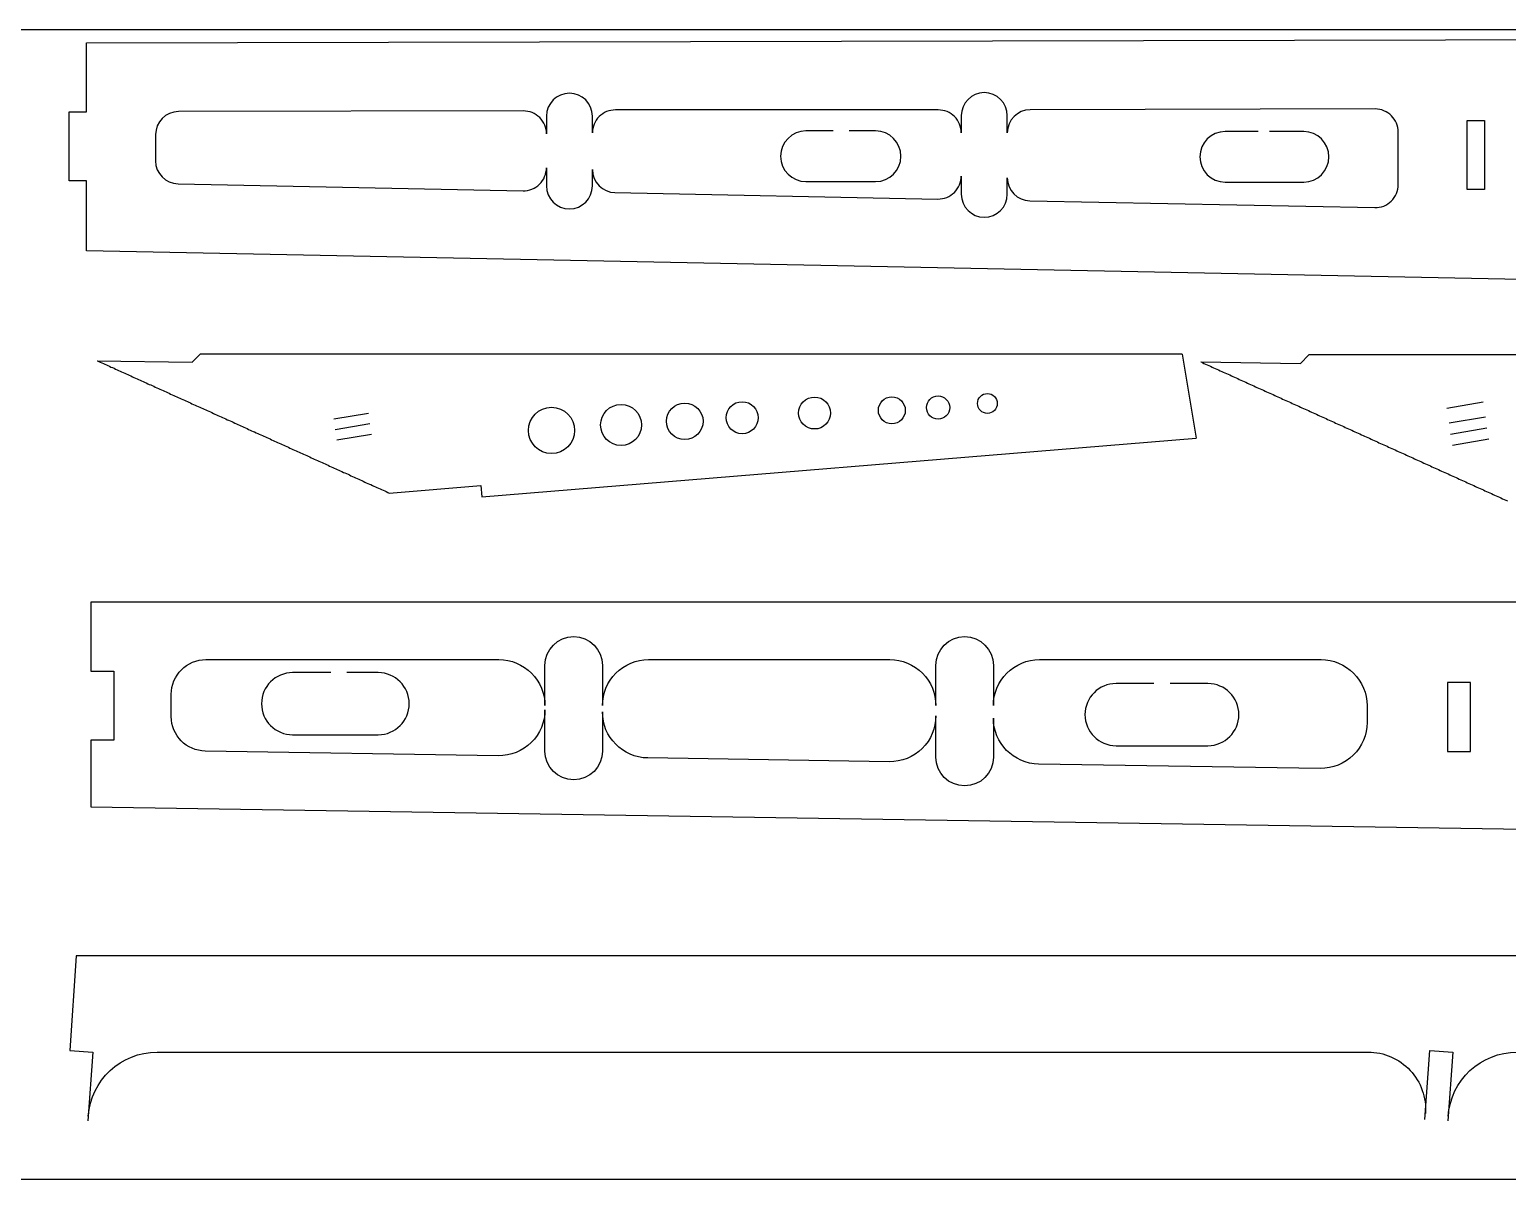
# Model space of a CAD drawing. Header units: millimetres. Extents: x 101 to 1723, y 193 to 880.
# Drawn here: x 290 to 418.6, y 332.3 to 432.3 of the extents above; entities that cross this region are included whole.
import ezdxf

# ---------------------------------------------------------------- set-up
doc = ezdxf.new("R2010")
doc.units = ezdxf.units.MM
doc.layers.add('2mm轻木', color=3, linetype='Continuous')

msp = doc.modelspace()

# ---------------------------------------------------------------- linework, layer by layer
msp.add_lwpolyline([(1101.18, 432.28), (1100.7, 332.28), (100.7, 332.28), (100.7, 432.28), (1100.7, 432.28)])
at = {"layer": '2mm轻木'}
for p, q in [((304.18, 403.36), (304.86, 404.06)), ((390.27, 404.06), (304.86, 404.06)), ((400.58, 403.25), (401.29, 403.98)), ((490.97, 403.98), (401.29, 403.98)), ((295.92, 403.47), (304.18, 403.36)), ((391.9, 403.37), (400.58, 403.25)), ((413.29, 399.36), (416.45, 399.89)), ((316.49, 398.43), (319.5, 398.93)), ((413.5, 398.07), (416.67, 398.6)), ((316.61, 397.5), (319.62, 398.01)), ((413.63, 397.1), (416.79, 397.63)), ((316.76, 396.59), (319.77, 397.09)), ((329.37, 391.63), (391.49, 396.75)), ((413.79, 396.14), (416.95, 396.67)), ((321.32, 391.97), (329.29, 392.63)), ((329.29, 392.63), (329.37, 391.63))]:
    msp.add_line(p, q, dxfattribs=at)
at = {"layer": '2mm轻木', "extrusion": (0.794098, 0.133268, -0.592999)}
msp.add_line((390.27, 404.06), (391.49, 396.75), dxfattribs=at)
at = {"layer": '2mm轻木'}
for points in [[(820.36, 402.55), (294.99, 413.02), (294.99, 419.12), (293.49, 419.12), (293.49, 425.12), (294.99, 425.12), (294.99, 431.12), (820.36, 432.28)], [(415.07, 424.38), (416.57, 424.38), (416.57, 418.38), (415.07, 418.38)], [(295.36, 382.48), (295.36, 376.48), (297.36, 376.48), (297.36, 370.48), (295.36, 370.48), (295.36, 364.68), (820.36, 356.51), (820.36, 366.48), (818.36, 366.48), (818.36, 372.48), (820.36, 372.48), (820.36, 382.48)], [(415.36, 375.48), (413.36, 375.48), (413.36, 369.48), (415.36, 369.48)]]:
    msp.add_lwpolyline(points, close=True, dxfattribs=at)
for points in [[(300.99, 420.86, 0.40839), (302.95, 418.86), (332.95, 418.26, 0.420061), (334.99, 420.26), (334.99, 418.68, 1), (338.99, 418.68), (338.99, 420.1, 0.40839), (340.95, 418.1), (369.03, 417.54, 0.420061), (371.07, 419.54), (371.07, 417.96, 1), (375.07, 417.96), (375.07, 419.38, 0.40839), (377.03, 417.38), (407.03, 416.79, 0.420061), (409.07, 418.79), (409.07, 423.37, 0.41486), (407.07, 425.37), (377.07, 425.3, 0.413568), (375.07, 423.3), (375.07, 424.79, 1), (371.07, 424.79), (371.07, 423.29, 0.414214), (369.07, 425.29), (340.99, 425.29, 0.414214), (338.99, 423.29), (338.99, 424.74, 1), (334.99, 424.74), (334.99, 423.2, 0.41486), (332.98, 425.2), (302.98, 425.14, 0.413568), (300.99, 423.14)], [(305.32, 369.53, -0.409664), (302.36, 372.53), (302.36, 374.48, -0.414214), (305.36, 377.48), (330.86, 377.48, -0.414214), (334.86, 373.48), (334.86, 376.98, -1), (339.86, 376.98), (339.86, 373.48, -0.414214), (343.86, 377.48), (364.86, 377.48, -0.414214), (368.86, 373.48), (368.86, 376.98, -1), (373.86, 376.98), (373.86, 373.48, -0.414214), (377.86, 377.48), (402.36, 377.48, -0.414214), (406.36, 373.48), (406.36, 372.02, -0.418778), (402.3, 368.02), (377.8, 368.4, -0.409664), (373.86, 372.4), (373.86, 369, -1), (368.86, 369), (368.86, 372.6, -0.418778), (364.8, 368.6), (343.8, 368.93, -0.409664), (339.86, 372.93), (339.86, 369.53, -1), (334.86, 369.53), (334.86, 373.13, -0.418778), (330.8, 369.13)]]:
    msp.add_lwpolyline(points, format="xyb", close=True, dxfattribs=at)
for points in [[(359.94, 423.46), (357.56, 423.46, 1), (357.56, 419.06), (363.62, 419.06, 1), (363.62, 423.46), (361.32, 423.46)], [(396.88, 423.41), (394.02, 423.41, 1), (394.02, 419.01), (400.85, 419.01, 1), (400.85, 423.41), (397.88, 423.41)], [(316.24, 376.35), (312.91, 376.35, 1), (312.91, 370.95), (320.36, 370.95, 1), (320.36, 376.35), (317.64, 376.35)], [(387.81, 375.4), (384.53, 375.4, 1), (384.53, 370), (392.52, 370, 1), (392.52, 375.4), (389.23, 375.4)], [(295.14, 337.77, -0.394089), (301.13, 343.35), (406.45, 343.35, -0.434629), (411.44, 338.01)], [(413.42, 337.77, -0.394089), (419.41, 343.35), (536.76, 343.35)]]:
    msp.add_lwpolyline(points, format="xyb", dxfattribs=at)
for points in [[(819.78, 343.35), (820.36, 351.73), (294.1, 351.73), (293.53, 343.49), (295.53, 343.35), (295.11, 337.37)], [(411.4, 337.5), (411.82, 343.49), (413.81, 343.35), (413.4, 337.37)]]:
    msp.add_lwpolyline(points, dxfattribs=at)
for points in [[(295.92, 403.47, 0), (296.05, 403.42, 0), (296.18, 403.36, 0), (296.32, 403.3, 0), (296.45, 403.24, 0), (296.58, 403.17, 0), (296.72, 403.11, 0), (296.85, 403.05, 0), (296.98, 402.99, 0), (297.11, 402.93, 0), (297.25, 402.88, 0), (297.38, 402.82, 0), (297.51, 402.75, 0), (297.65, 402.69, 0), (297.78, 402.63, 0), (297.91, 402.57, 0), (298.04, 402.51, 0), (298.18, 402.45, 0), (298.31, 402.4, 0), (298.44, 402.33, 0), (298.58, 402.27, 0), (298.71, 402.21, 0), (298.84, 402.15, 0), (298.98, 402.09, 0), (299.11, 402.03, 0), (299.24, 401.97, 0), (299.38, 401.9, 0), (299.51, 401.85, 0), (299.64, 401.79, 0), (299.77, 401.73, 0), (299.91, 401.67, 0), (300.04, 401.61, 0), (300.17, 401.55, 0), (300.31, 401.48, 0), (300.44, 401.42, 0), (300.57, 401.37, 0), (300.71, 401.31, 0), (300.84, 401.25, 0), (300.97, 401.19, 0), (301.1, 401.13, 0), (301.24, 401.07, 0), (301.37, 401, 0), (301.5, 400.94, 0), (301.64, 400.88, 0), (301.77, 400.83, 0), (301.9, 400.77, 0), (302.03, 400.71, 0), (302.17, 400.65, 0), (302.3, 400.58, 0), (302.43, 400.52, 0), (302.57, 400.46, 0), (302.7, 400.4, 0), (302.83, 400.35, 0), (302.97, 400.29, 0), (303.1, 400.23, 0), (303.23, 400.16, 0), (303.37, 400.1, 0), (303.5, 400.04, 0), (303.63, 399.98, 0), (303.76, 399.92, 0), (303.9, 399.86, 0), (304.03, 399.81, 0), (304.16, 399.74, 0), (304.3, 399.68, 0), (304.43, 399.62, 0), (304.56, 399.56, 0), (304.69, 399.5, 0), (304.83, 399.44, 0), (304.96, 399.38, 0), (305.09, 399.32, 0), (305.23, 399.26, 0), (305.36, 399.2, 0), (305.49, 399.14, 0), (305.63, 399.08, 0), (305.76, 399.02, 0), (305.89, 398.96, 0), (306.03, 398.89, 0), (306.16, 398.84, 0), (306.29, 398.78, 0), (306.42, 398.72, 0), (306.56, 398.66, 0), (306.69, 398.6, 0), (306.82, 398.54, 0), (306.95, 398.48, 0), (307.09, 398.41, 0), (307.22, 398.35, 0), (307.35, 398.3, 0), (307.49, 398.24, 0), (307.62, 398.18, 0), (307.75, 398.12, 0), (307.89, 398.06, 0), (308.02, 397.99, 0), (308.15, 397.93, 0), (308.29, 397.87, 0), (308.42, 397.82, 0), (308.55, 397.76, 0), (308.68, 397.7, 0), (308.82, 397.64, 0), (308.95, 397.57, 0), (309.08, 397.51, 0), (309.22, 397.45, 0), (309.35, 397.39, 0), (309.48, 397.33, 0), (309.61, 397.28, 0), (309.75, 397.22, 0), (309.88, 397.15, 0), (310.01, 397.09, 0), (310.15, 397.03, 0), (310.28, 396.97, 0), (310.41, 396.91, 0), (310.55, 396.85, 0), (310.68, 396.8, 0), (310.81, 396.73, 0), (310.95, 396.67, 0), (311.08, 396.61, 0), (311.21, 396.55, 0), (311.34, 396.49, 0), (311.48, 396.43, 0), (311.61, 396.37, 0), (311.74, 396.3, 0), (311.88, 396.25, 0), (312.01, 396.19, 0), (312.14, 396.13, 0), (312.27, 396.07, 0), (312.41, 396.01, 0), (312.54, 395.95, 0), (312.67, 395.88, 0), (312.81, 395.82, 0), (312.94, 395.77, 0), (313.07, 395.71, 0), (313.21, 395.65, 0), (313.34, 395.59, 0), (313.47, 395.53, 0), (313.61, 395.46, 0), (313.74, 395.4, 0), (313.87, 395.34, 0), (314, 395.28, 0), (314.14, 395.23, 0), (314.27, 395.17, 0), (314.4, 395.11, 0), (314.54, 395.04, 0), (314.67, 394.98, 0), (314.8, 394.92, 0), (314.93, 394.86, 0), (315.07, 394.8, 0), (315.2, 394.75, 0), (315.33, 394.69, 0), (315.47, 394.62, 0), (315.6, 394.56, 0), (315.73, 394.5, 0), (315.87, 394.44, 0), (316, 394.38, 0), (316.13, 394.32, 0), (316.26, 394.26, 0), (316.4, 394.2, 0), (316.53, 394.14, 0), (316.66, 394.08, 0), (316.8, 394.02, 0), (316.93, 393.96, 0), (317.06, 393.9, 0), (317.19, 393.84, 0), (317.33, 393.77, 0), (317.46, 393.72, 0), (317.59, 393.66, 0), (317.73, 393.6, 0), (317.86, 393.54, 0), (317.99, 393.48, 0), (318.13, 393.41, 0), (318.26, 393.35, 0), (318.39, 393.29, 0), (318.52, 393.23, 0), (318.66, 393.18, 0), (318.79, 393.12, 0), (318.92, 393.06, 0), (319.06, 392.99, 0), (319.19, 392.93, 0), (319.32, 392.87, 0), (319.46, 392.81, 0), (319.59, 392.75, 0), (319.72, 392.7, 0), (319.85, 392.64, 0), (319.99, 392.57, 0), (320.12, 392.51, 0), (320.25, 392.45, 0), (320.39, 392.39, 0), (320.52, 392.33, 0), (320.65, 392.27, 0), (320.78, 392.21, 0), (320.92, 392.15, 0), (321.05, 392.09, 0), (321.18, 392.03, 0), (321.32, 391.97, 0)], [(391.9, 403.37, 0), (392.04, 403.31, 0), (392.18, 403.24, 0), (392.32, 403.18, 0), (392.46, 403.12, 0), (392.6, 403.05, 0), (392.74, 402.99, 0), (392.88, 402.92, 0), (393.02, 402.86, 0), (393.16, 402.8, 0), (393.3, 402.74, 0), (393.44, 402.68, 0), (393.58, 402.61, 0), (393.72, 402.54, 0), (393.86, 402.48, 0), (394, 402.42, 0), (394.14, 402.36, 0), (394.28, 402.3, 0), (394.42, 402.24, 0), (394.56, 402.16, 0), (394.7, 402.1, 0), (394.84, 402.04, 0), (394.98, 401.98, 0), (395.11, 401.92, 0), (395.25, 401.85, 0), (395.39, 401.79, 0), (395.53, 401.72, 0), (395.67, 401.66, 0), (395.81, 401.6, 0), (395.95, 401.53, 0), (396.09, 401.47, 0), (396.23, 401.41, 0), (396.37, 401.35, 0), (396.51, 401.28, 0), (396.65, 401.22, 0), (396.79, 401.15, 0), (396.93, 401.09, 0), (397.07, 401.03, 0), (397.21, 400.97, 0), (397.35, 400.91, 0), (397.49, 400.84, 0), (397.63, 400.77, 0), (397.77, 400.71, 0), (397.91, 400.65, 0), (398.05, 400.59, 0), (398.19, 400.53, 0), (398.33, 400.46, 0), (398.47, 400.4, 0), (398.61, 400.33, 0), (398.75, 400.27, 0), (398.89, 400.21, 0), (399.02, 400.14, 0), (399.16, 400.08, 0), (399.3, 400.02, 0), (399.44, 399.96, 0), (399.58, 399.89, 0), (399.72, 399.83, 0), (399.86, 399.76, 0), (400, 399.7, 0), (400.14, 399.64, 0), (400.28, 399.58, 0), (400.42, 399.52, 0), (400.56, 399.44, 0), (400.7, 399.38, 0), (400.84, 399.32, 0), (400.98, 399.26, 0), (401.12, 399.2, 0), (401.26, 399.14, 0), (401.4, 399.07, 0), (401.54, 399, 0), (401.68, 398.94, 0), (401.82, 398.88, 0), (401.96, 398.82, 0), (402.1, 398.75, 0), (402.24, 398.69, 0), (402.38, 398.63, 0), (402.52, 398.56, 0), (402.66, 398.5, 0), (402.8, 398.44, 0), (402.93, 398.37, 0), (403.07, 398.31, 0), (403.21, 398.25, 0), (403.35, 398.19, 0), (403.49, 398.13, 0), (403.63, 398.05, 0), (403.77, 397.99, 0), (403.91, 397.93, 0), (404.05, 397.87, 0), (404.19, 397.81, 0), (404.33, 397.75, 0), (404.47, 397.68, 0), (404.61, 397.61, 0), (404.75, 397.55, 0), (404.89, 397.49, 0), (405.03, 397.43, 0), (405.17, 397.36, 0), (405.31, 397.3, 0), (405.45, 397.24, 0), (405.59, 397.17, 0), (405.73, 397.11, 0), (405.87, 397.04, 0), (406.01, 396.98, 0), (406.15, 396.92, 0), (406.29, 396.86, 0), (406.42, 396.8, 0), (406.57, 396.73, 0), (406.71, 396.66, 0), (406.84, 396.6, 0), (406.98, 396.54, 0), (407.12, 396.48, 0), (407.26, 396.42, 0), (407.4, 396.35, 0), (407.54, 396.28, 0), (407.68, 396.22, 0), (407.82, 396.16, 0), (407.96, 396.1, 0), (408.1, 396.04, 0), (408.24, 395.97, 0), (408.38, 395.91, 0), (408.52, 395.84, 0), (408.66, 395.78, 0), (408.8, 395.72, 0), (408.94, 395.65, 0), (409.08, 395.59, 0), (409.22, 395.53, 0), (409.36, 395.47, 0), (409.5, 395.4, 0), (409.64, 395.34, 0), (409.78, 395.27, 0), (409.92, 395.21, 0), (410.06, 395.15, 0), (410.19, 395.09, 0), (410.33, 395.03, 0), (410.48, 394.95, 0), (410.61, 394.89, 0), (410.75, 394.83, 0), (410.89, 394.77, 0), (411.03, 394.71, 0), (411.17, 394.65, 0), (411.31, 394.58, 0), (411.45, 394.51, 0), (411.59, 394.45, 0), (411.73, 394.39, 0), (411.87, 394.33, 0), (412.01, 394.26, 0), (412.15, 394.2, 0), (412.29, 394.14, 0), (412.43, 394.07, 0), (412.57, 394.01, 0), (412.71, 393.94, 0), (412.85, 393.88, 0), (412.99, 393.82, 0), (413.13, 393.76, 0), (413.27, 393.7, 0), (413.41, 393.63, 0), (413.55, 393.56, 0), (413.69, 393.5, 0), (413.83, 393.44, 0), (413.96, 393.38, 0), (414.1, 393.32, 0), (414.24, 393.25, 0), (414.38, 393.18, 0), (414.52, 393.12, 0), (414.66, 393.06, 0), (414.8, 393, 0), (414.94, 392.94, 0), (415.08, 392.87, 0), (415.22, 392.8, 0), (415.36, 392.74, 0), (415.5, 392.68, 0), (415.64, 392.62, 0), (415.78, 392.55, 0), (415.92, 392.49, 0), (416.06, 392.43, 0), (416.2, 392.36, 0), (416.34, 392.3, 0), (416.48, 392.24, 0), (416.62, 392.17, 0), (416.76, 392.11, 0), (416.9, 392.05, 0), (417.04, 391.99, 0), (417.18, 391.92, 0), (417.32, 391.85, 0), (417.46, 391.79, 0), (417.6, 391.73, 0), (417.73, 391.67, 0), (417.87, 391.61, 0), (418.01, 391.55, 0), (418.15, 391.47, 0), (418.29, 391.41, 0), (418.43, 391.35, 0), (418.57, 391.29, 0)]]:
    msp.add_polyline3d(points, dxfattribs=at)
for centre, radius in [((347.02, 398.21), 1.59), ((352.01, 398.52), 1.39), ((358.31, 398.93), 1.39), ((365.03, 399.16), 1.17), ((369.05, 399.4), 1.01), ((373.34, 399.76), 0.862), ((335.43, 397.42), 2.01), ((341.48, 397.89), 1.78)]:
    msp.add_circle(centre, radius, dxfattribs=at)

doc.saveas('drawing.dxf')
